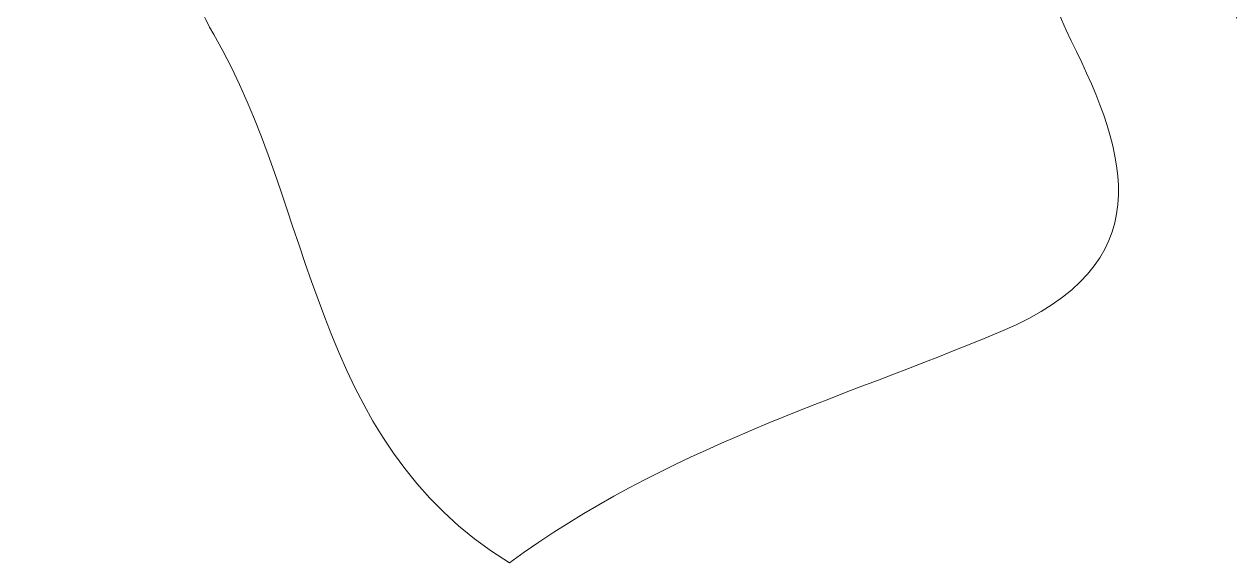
# Model space of a CAD drawing. Header units: millimetres. Extents: x -443 to 1612, y -2099 to -381.
# Drawn here: x 399.4 to 451, y -1829.9 to -1806.8 of the extents above; entities that cross this region are included whole.
import ezdxf

# ---------------------------------------------------------------- set-up
doc = ezdxf.new("R2010")
doc.units = ezdxf.units.MM
doc.header["$MEASUREMENT"] = 0
doc.layers.add('Layer 1', color=7, linetype='Continuous', lineweight=0)

msp = doc.modelspace()

# ---------------------------------------------------------------- linework, layer by layer
at = {"layer": 'Layer 1'}
for points, knots in [([(423.555, -1726.487), (416.296, -1724.537), (410.196, -1728.172), (404.304, -1731.923), (401.964, -1733.413), (399.364, -1736.375), (401.606, -1739.103), (404.697, -1742.862), (409.792, -1743.89), (414.405, -1744.289), (417.784, -1744.581), (417.803, -1741.235), (417.441, -1738.586), (417.013, -1735.458), (417.321, -1732.692), (421.111, -1732.093), (424.748, -1731.519), (426.453, -1734.234), (427.237, -1736.936), (429.638, -1745.211), (434.145, -1753.305), (436.067, -1760.834), (439.045, -1772.497), (443.645, -1783.325), (447.198, -1794.638), (454.427, -1817.665), (454.585, -1814.382), (474.638, -1806.568), (475.229, -1806.338), (475.84, -1806.157), (476.435, -1805.933), (480.625, -1804.356), (481.5, -1802.527), (478.743, -1798.185), (476.631, -1794.857), (471.37, -1790.538), (474.342, -1787.01), (479.313, -1781.108), (478.228, -1776.769), (472.732, -1773.868), (467.257, -1770.979), (461.379, -1771.319), (459.654, -1779.406), (459.135, -1781.838), (457.635, -1783.87), (455.075, -1783.054), (451.926, -1782.051), (450.156, -1778.234), (451.866, -1776.18), (459.466, -1767.051), (451.113, -1766.585), (445.942, -1764.189), (443.615, -1763.111), (441.071, -1761.89), (441.208, -1758.861), (441.363, -1755.443), (444.233, -1754.431), (446.95, -1753.334), (464.243, -1746.349), (464.234, -1746.329), (457.536, -1728.981), (457.193, -1728.092), (456.718, -1727.223), (456.557, -1726.3), (455.234, -1718.709), (450.853, -1718.414), (444.721, -1720.874), (438.017, -1723.563), (431.583, -1727.534), (423.555, -1726.487)], [0, 0, 0, 0, 1, 1, 1, 2, 2, 2, 3, 3, 3, 4, 4, 4, 5, 5, 5, 6, 6, 6, 7, 7, 7, 8, 8, 8, 9, 9, 9, 10, 10, 10, 11, 11, 11, 12, 12, 12, 13, 13, 13, 14, 14, 14, 15, 15, 15, 16, 16, 16, 17, 17, 17, 18, 18, 18, 19, 19, 19, 20, 20, 20, 21, 21, 21, 22, 22, 22, 23, 23, 23, 23]), ([(420.167, -1829.863), (426.852, -1824.937), (434.246, -1822.876), (441.234, -1819.947), (448.095, -1817.071), (446.72, -1812.445), (444.244, -1807.481), (441.915, -1802.814), (441.995, -1795.078), (433.028, -1798.827), (428.214, -1800.84), (423.617, -1802.062), (419.203, -1797.165), (416.288, -1793.932), (412.639, -1796.324), (409.66, -1798.133), (406.01, -1800.351), (405.492, -1803.781), (407.497, -1807.218), (411.804, -1814.601), (411.635, -1824.637), (420.167, -1829.863)], [0, 0, 0, 0, 1, 1, 1, 2, 2, 2, 3, 3, 3, 4, 4, 4, 5, 5, 5, 6, 6, 6, 7, 7, 7, 7])]:
    msp.add_open_spline(points, degree=3, knots=knots, dxfattribs=at)

doc.saveas('drawing.dxf')
